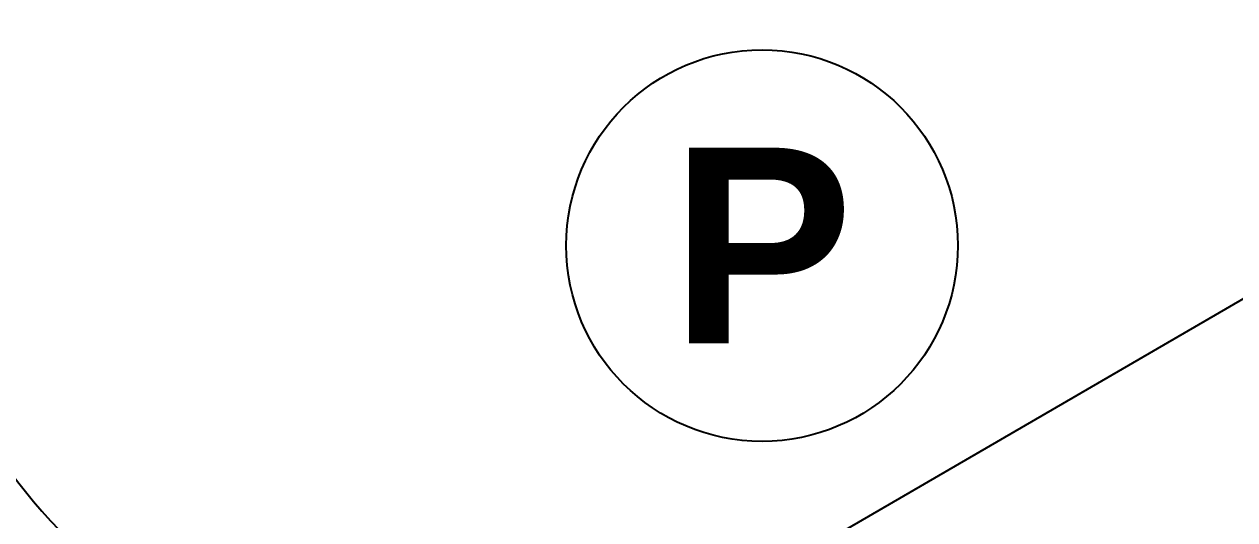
# Model space of a CAD drawing. Header units: millimetres. Extents: x 567980 to 569372, y 2065777 to 2066674.
# Drawn here: x 568840.35 to 568858.9, y 2066202.77 to 2066210.37 of the extents above; entities that cross this region are included whole.
import ezdxf
from ezdxf.enums import TextEntityAlignment as Align

# ---------------------------------------------------------------- set-up
doc = ezdxf.new("R2010")
doc.units = ezdxf.units.MM
doc.linetypes.add('DOT', pattern=[0.25, 0, -0.25])
doc.layers.add('boDnv', color=54, linetype='Continuous', lineweight=25)
doc.layers.add('ghi_chu', color=7, linetype='Continuous')
doc.layers.add('LogDg', color=7, linetype='Continuous')
doc.styles.add('ARIALB', font='', dxfattribs={"width": 0.75})
doc.styles.get('ARIALB').set_extended_font_data('.VnArialH', bold=True)

# ---------------------------------------------------------------- blocks, each defined once
blk = doc.blocks.new('dsl')
at = {"color": 158, "linetype": 'DOT'}
blk.add_wipeout([(0, 1.5), (0.3364, 1.4618), (0.7271, 1.312), (1.018, 1.1017), (1.2342, 0.8524), (1.3544, 0.6447), (1.4417, 0.4141), (1.5, 0), (1.4408, -0.4172), (1.3264, -0.7005), (1.1509, -0.962), (0.9135, -1.1897), (0.6119, -1.3695), (0.3802, -1.451), (0, -1.5), (-0.4646, -1.4262), (-0.7919, -1.2739), (-1.1446, -0.9694), (-1.3156, -0.7205), (-1.4267, -0.4631), (-1.4933, -0.1415), (-1.5, 0), (-1.4614, 0.3381), (-1.3372, 0.6796), (-1.1726, 0.9354), (-0.9172, 1.1869), (-0.627, 1.3627), (-0.2542, 1.4783)], dxfattribs=at).dxf.layer = 'ghi_chu'
at = {"layer": 'ghi_chu', "color": 32}
blk.add_circle((0, 0), 1.5, dxfattribs=at)
at = {"layer": 'ghi_chu', "style": 'ARIALB'}
blk.add_attdef('01', text='', height=1.5, dxfattribs=at).set_placement((0, -0.75), align=Align.CENTER)
blk = doc.blocks.new('NEN')
at = {"layer": 'ghi_chu', "xscale": 2, "yscale": 2, "zscale": 2}
blk.add_blockref('dsl', (154.176, -164.722), dxfattribs=at).add_auto_attribs({'01': 'p'})
at = {"layer": 'LogDg'}
blk.add_lwpolyline([(49.536, -260.065, -0.269945), (34.095, -247.153), (22.999, -216.476, -0.362457), (26.499, -206.84), (119.685, -152.625, -0.414384), (136.095, -156.969), (142.222, -167.514, 0.414214), (153.158, -170.413), (250.593, -113.801, -0.432664), (261.767, -117.14), (278.799, -151.193, -0.396001), (275.663, -161.688), (133.439, -244.323, -0.012999), (88.371, -268.964, -0.278117), (67.767, -267.557, 0.110848), (49.536, -260.065)], format="xyb", dxfattribs=at)

msp = doc.modelspace()

# ---------------------------------------------------------------- block references
at = {"layer": 'boDnv'}
msp.add_blockref('NEN', (568697.481, 2066371.697), dxfattribs=at)

doc.saveas('drawing.dxf')
